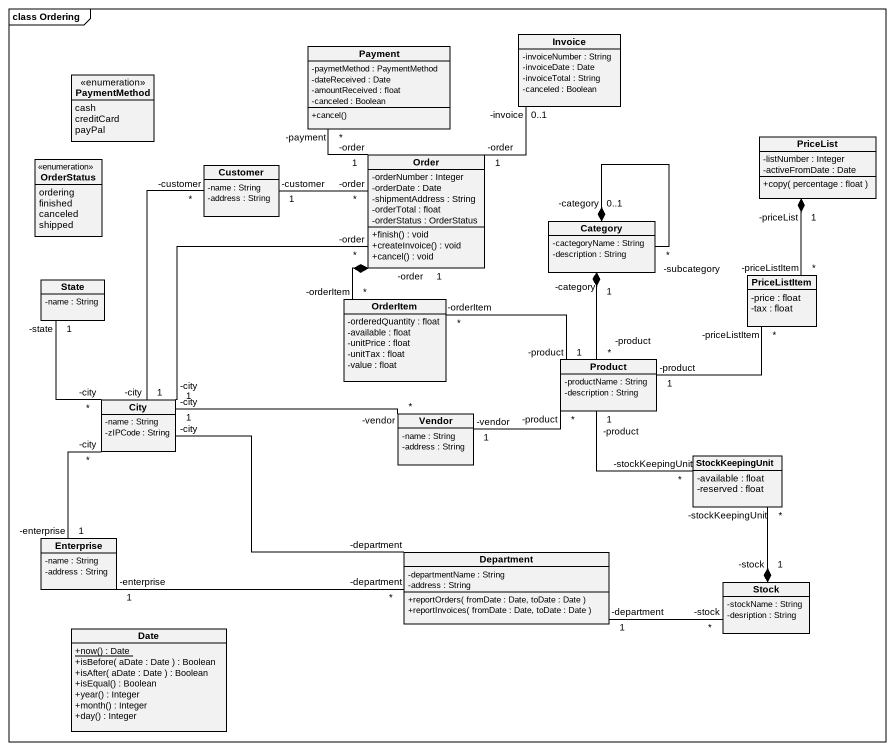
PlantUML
@startuml
mainframe class Ordering
hide circle
hide empty members
skinparam classAttributeIconSize 0
class Invoice {
  -invoiceNumber : String
  -invoiceDate : Date
  -invoiceTotal : String
  -canceled : Boolean
}
enum PaymentMethod {
  cash
  creditCard
  payPal
}
class Payment {
  -paymetMethod : PaymentMethod
  -dateReceived : Date
  -amountReceived : float
  -canceled : Boolean
  +cancel()
}
enum OrderStatus {
  ordering
  finished
  canceled
  shipped
}
class Order {
  -orderNumber : Integer
  -orderDate : Date
  -shipmentAddress : String
  -orderTotal : float
  -orderStatus : OrderStatus
  +finish() : void
  +createInvoice() : void
  +cancel() : void
}
class PriceList {
  -listNumber : Integer
  -activeFromDate : Date
  +copy( percentage : float )
}
class Customer {
  -name : String
  -address : String
}
class Category {
  -cactegoryName : String
  -description : String
}
class PriceListItem {
  -price : float
  -tax : float
}
class "State" as State_ {
  -name : String
}
class OrderItem {
  -orderedQuantity : float
  -available : float
  -unitPrice : float
  -unitTax : float
  -value : float
}
class Product {
  -productName : String
  -description : String
}
class City {
  -name : String
  -zIPCode : String
}
class Vendor {
  -name : String
  -address : String
}
class StockKeepingUnit {
  -available : float
  -reserved : float
}
class Enterprise {
  -name : String
  -address : String
}
class Department {
  -departmentName : String
  -address : String
  +reportOrders( fromDate : Date, toDate : Date )
  +reportInvoices( fromDate : Date, toDate : Date )
}
class Stock {
  -stockName : String
  -desription : String
}
class Date {
  {static} +now() : Date
  +isBefore( aDate : Date ) : Boolean
  +isAfter( aDate : Date ) : Boolean
  +isEqual() : Boolean
  +year() : Integer
  +month() : Integer
  +day() : Integer
}
Order "1\n-order" -up- "0..1\n-invoice" Invoice
Order "1\n-order" -up- "*\n-payment" Payment
Order "1\n-order" *-- "*\n-orderItem" OrderItem
Order "-order\n*" -- "-city\n1" City
Customer "1\n-customer" -right- "*\n-order" Order
Customer "-customer\n*" -- "-city\n1" City
Category "0..1\n-category" *-- "*\n-subcategory" Category
PriceListItem "*\n-priceListItem" -up-* "1\n-priceList" PriceList
OrderItem "*\n-orderItem" -right- "1\n-product" Product
Product "*\n-product" -up-* "1\n-category" Category
Product "1\n-product" -right- "*\n-priceListItem" PriceListItem
Product "*\n-product" -left- "1\n-vendor" Vendor
City "*\n-city" -up- "1\n-state" State_
Vendor "*\n-vendor" -left- "1\n-city" City
StockKeepingUnit "*\n-stockKeepingUnit" -up- "1\n-product" Product
Enterprise "1\n-enterprise" -up- "*\n-city" City
Enterprise "1\n-enterprise" -right- "*\n-department" Department
Department "-department" -left- "-city" City
Department "-department\n1" -right- "-stock\n*" Stock
Stock "1\n-stock" *-up- "*\n-stockKeepingUnit" StockKeepingUnit
@enduml
